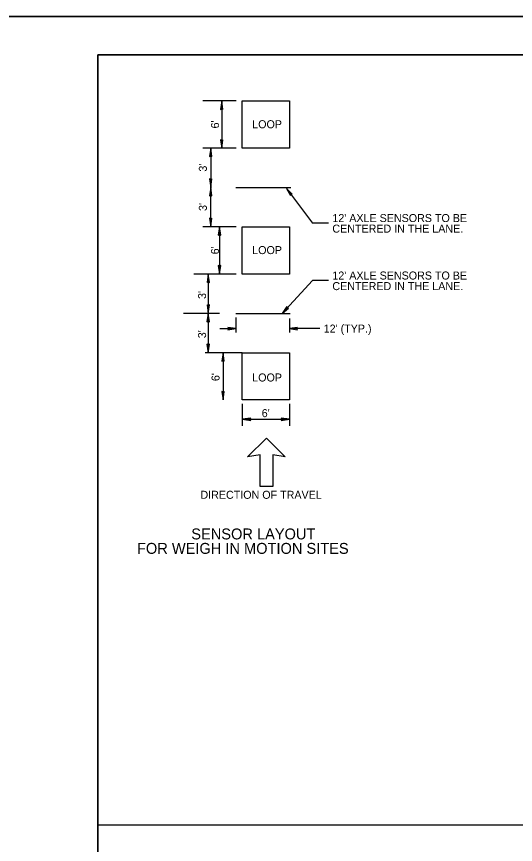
# Model space of a CAD drawing. Extents: x 507907 to 704973, y 495717 to 704964.
# Drawn here: x 508138.8 to 508334.2, y 496052.9 to 496377 of the extents above; entities that cross this region are included whole.
import ezdxf

# ---------------------------------------------------------------- set-up
doc = ezdxf.new("R2010")
doc.units = 0
doc.layers.add('1', color=7, linetype='Continuous')
doc.layers.add('41', color=7, linetype='Continuous')

msp = doc.modelspace()

# ---------------------------------------------------------------- linework, layer by layer
at = {"layer": '1'}
for p, q in [((509163.72, 496376.99), (508115.55, 496376.99)), ((508170.72, 496361.99), (508170.72, 495731.99)), ((509160.72, 496361.99), (508170.72, 496361.99)), ((508224.89, 496343.96), (508211.74, 496343.96)), ((508219.19, 496343.96), (508219.19, 496325.4)), ((508227.18, 496325.48), (508227.18, 496343.96)), ((508227.18, 496343.96), (508245.73, 496343.96)), ((508245.73, 496343.96), (508245.73, 496325.48)), ((508224.89, 496325.48), (508211.74, 496325.48)), ((508214.86, 496325.48), (508214.86, 496310.08)), ((508245.73, 496325.48), (508227.18, 496325.48)), ((508214.86, 496294.67), (508214.86, 496310.08)), ((508224.77, 496310.09), (508246.26, 496310.09)), ((508244.53, 496309.67), (508254.67, 496296.15)), ((508260.94, 496296.15), (508254.67, 496296.15)), ((508224.89, 496294.67), (508211.74, 496294.67)), ((508218.32, 496294.67), (508218.32, 496276.25)), ((508227.18, 496276.19), (508227.18, 496294.67)), ((508227.18, 496294.67), (508245.73, 496294.67)), ((508245.73, 496294.67), (508245.73, 496276.19)), ((508224.89, 496276.19), (508208.2, 496276.19)), ((508213.93, 496276.19), (508213.93, 496260.79)), ((508245.73, 496276.19), (508227.18, 496276.19)), ((508242.88, 496260.79), (508254.67, 496273.64)), ((508260.94, 496273.64), (508254.67, 496273.64)), ((508218.25, 496260.79), (508204.18, 496260.79)), ((508213.85, 496260.79), (508213.85, 496245.35)), ((508224.76, 496260.79), (508245.99, 496260.79)), ((508224.76, 496259.22), (508224.76, 496253.26)), ((508245.73, 496258.72), (508245.73, 496253.26)), ((508218.49, 496254.83), (508224.76, 496254.83)), ((508257.55, 496254.83), (508245.73, 496254.83)), ((508227.18, 496245.35), (508212.68, 496245.35)), ((508219.72, 496245.35), (508219.72, 496226.9)), ((508227.18, 496226.9), (508227.18, 496245.35)), ((508227.18, 496245.35), (508245.73, 496245.35)), ((508245.73, 496245.35), (508245.73, 496226.9)), ((508245.73, 496226.9), (508227.18, 496226.9)), ((508227.18, 496225.4), (508227.18, 496216.74)), ((508245.73, 496225.4), (508245.73, 496216.74)), ((508227.19, 496219.33), (508245.73, 496219.33)), ((508229.3, 496204.59), (508236.7, 496211.98)), ((508236.7, 496211.98), (508244.09, 496204.59)), ((508234.23, 496205.41), (508229.3, 496204.59)), ((508234.23, 496193.05), (508234.23, 496205.41)), ((508244.09, 496204.59), (508239.16, 496205.41)), ((508239.16, 496205.41), (508239.16, 496193.05)), ((508239.16, 496193.05), (508234.23, 496193.05))]:
    msp.add_line(p, q, dxfattribs=at)
for points in [[(508219.19, 496343.96), (508218.72, 496340.64), (508219.19, 496340.99), (508219.67, 496340.64)], [(508219.19, 496325.4), (508219.67, 496328.73), (508219.19, 496328.37), (508218.72, 496328.73)], [(508214.86, 496325.48), (508214.38, 496322.15), (508214.86, 496322.51), (508215.33, 496322.15)], [(508214.86, 496310.08), (508215.33, 496313.4), (508214.86, 496313.05), (508214.38, 496313.4)], [(508214.86, 496310.08), (508214.38, 496306.75), (508214.86, 496307.11), (508215.33, 496306.75)], [(508244.53, 496309.67), (508246.06, 496306.88), (508246.22, 496307.42), (508246.78, 496307.42)], [(508214.86, 496294.67), (508215.33, 496298), (508214.86, 496297.64), (508214.38, 496298)], [(508218.32, 496294.67), (508217.84, 496291.35), (508218.32, 496291.71), (508218.79, 496291.35)], [(508218.32, 496276.25), (508218.79, 496279.57), (508218.32, 496279.22), (508217.84, 496279.57)], [(508213.93, 496276.19), (508213.46, 496272.87), (508213.93, 496273.22), (508214.41, 496272.87)], [(508213.93, 496260.79), (508214.41, 496264.11), (508213.93, 496263.76), (508213.46, 496264.11)], [(508242.88, 496260.79), (508245.34, 496262.8), (508244.78, 496262.86), (508244.67, 496263.41)], [(508242.88, 496260.79), (508245.34, 496262.8), (508244.78, 496262.86), (508244.67, 496263.41)], [(508213.85, 496260.79), (508213.38, 496257.46), (508213.85, 496257.82), (508214.33, 496257.46)], [(508224.76, 496254.83), (508221.62, 496255.28), (508221.96, 496254.83), (508221.62, 496254.38)], [(508245.73, 496254.83), (508248.87, 496254.38), (508248.54, 496254.83), (508248.87, 496255.28)], [(508245.73, 496254.83), (508248.87, 496254.38), (508248.54, 496254.83), (508248.87, 496255.28)], [(508213.85, 496245.35), (508214.33, 496248.68), (508213.85, 496248.32), (508213.38, 496248.68)], [(508219.72, 496245.35), (508219.24, 496242.03), (508219.72, 496242.38), (508220.19, 496242.03)], [(508219.72, 496226.9), (508220.19, 496230.23), (508219.72, 496229.87), (508219.24, 496230.23)], [(508227.19, 496219.33), (508230.52, 496218.86), (508230.16, 496219.33), (508230.52, 496219.81)], [(508245.73, 496219.33), (508242.41, 496219.81), (508242.76, 496219.33), (508242.41, 496218.86)]]:
    msp.add_lwpolyline(points, close=True, dxfattribs=at)
msp.add_lwpolyline([(508170.72, 496060.58), (508804.45, 496060.58), (509160.72, 496060.58)], dxfattribs=at)
at = {"layer": '41'}
for points in [[(508115.55, 496376.99), (509163.72, 496376.99), (509163.72, 495716.99), (508115.55, 495716.99)], [(508170.72, 496361.99), (509160.72, 496361.99), (509160.72, 495731.99), (508170.72, 495731.99)]]:
    msp.add_lwpolyline(points, close=True, dxfattribs=at)

# ---------------------------------------------------------------- texts
at = {"layer": '1'}
for s, p in [("6'", (508218.12, 496333.18)), ("3'", (508213.36, 496316.28)), ("3'", (508213.36, 496300.88)), ("6'", (508218.12, 496283.89)), ("3'", (508213.05, 496266.41)), ("3'", (508213.05, 496251.04)), ("6'", (508218.33, 496234.26))]:
    msp.add_text(s, height=3.135, rotation=90, dxfattribs=at).set_placement(p)
for s, height, p in [('LOOP', 3.135, (508231.13, 496333.26)), ("12' AXLE SENSORS TO BE", 3.135, (508262.51, 496296.53)), ('CENTERED IN THE LANE.', 3.135, (508262.51, 496292.39)), ('LOOP', 3.135, (508231.13, 496283.98)), ("12' AXLE SENSORS TO BE", 3.135, (508262.51, 496274.03)), ('CENTERED IN THE LANE.', 3.135, (508262.51, 496269.89)), ("12' (TYP.)", 3.135, (508259.12, 496253.26)), ('LOOP', 3.135, (508231.13, 496234.11)), ("6'", 3.135, (508234.85, 496220.15)), ('DIRECTION OF TRAVEL', 3.135, (508210.84, 496188.18)), ('SENSOR LAYOUT', 4.275, (508207.26, 496172.28)), ('FOR WEIGH IN MOTION SITES', 4.275, (508186, 496166.63))]:
    msp.add_text(s, height=height, dxfattribs=at).set_placement(p)

doc.saveas('drawing.dxf')
